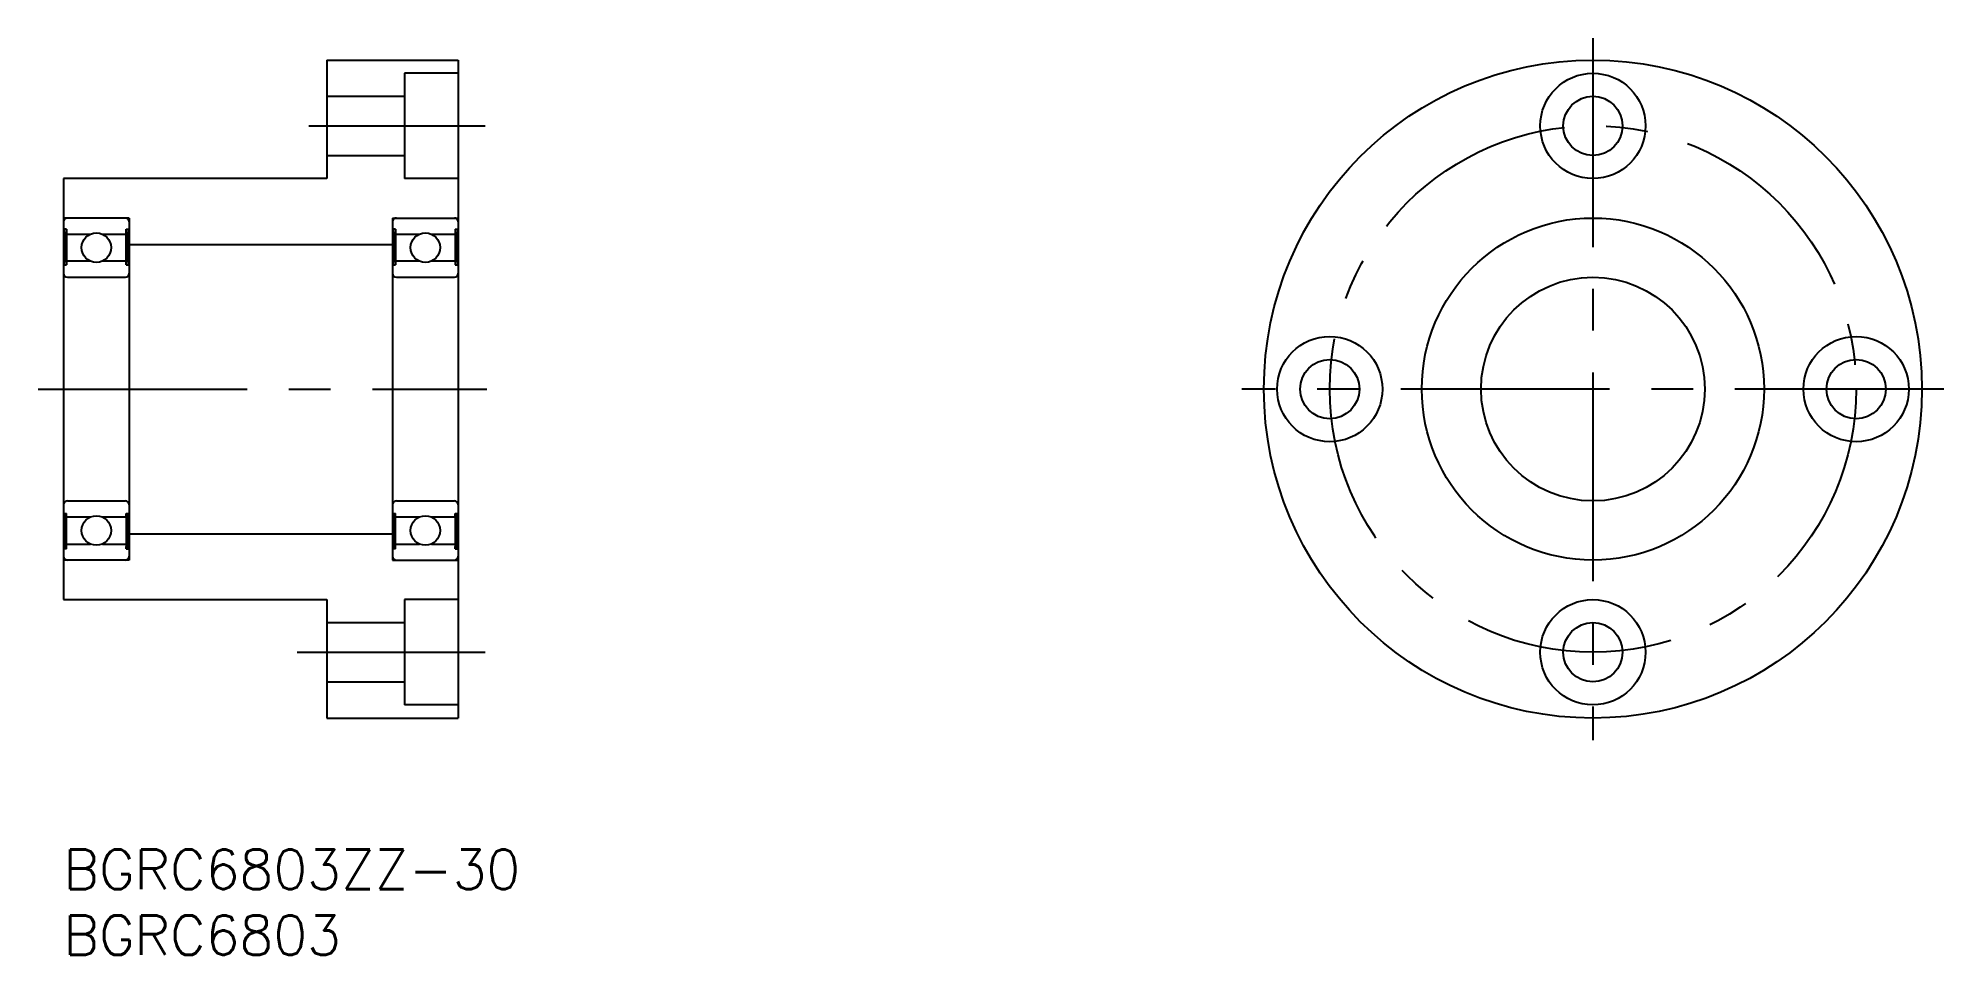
# Model space of a CAD drawing. Extents: x -2 to 143, y -8 to 62.
import ezdxf

# ---------------------------------------------------------------- set-up
doc = ezdxf.new("R2010")
doc.units = 0
doc.header["$LTSCALE"] = 0.5
doc.linetypes.add('CENTER', pattern=[50.8, 31.75, -6.35, 6.35, -6.35])
for name, color, linetype in [('MSM_CENTER', 1, 'CENTER'), ('MSM_CONTINUOUS', 7, 'CONTINUOUS'), ('MSM_NARROW', 5, 'CONTINUOUS'), ('MSM_PART_NUMBER', 7, 'CONTINUOUS')]:
    doc.layers.add(name, color=color, linetype=linetype)
doc.styles.get("Standard").update_dxf_attribs({"font": 'txt.shx', "height": 3, "bigfont": 'bigfont.shx'})

# ---------------------------------------------------------------- blocks, each defined once
blk = doc.blocks.new('*U10')
at = {"layer": 'MSM_PART_NUMBER'}
blk.add_text('BGRC6803ZZ-30', height=3, dxfattribs=at).set_placement((0, -3))
blk = doc.blocks.new('*U11')
at = {"layer": 'MSM_PART_NUMBER'}
blk.add_text('BGRC6803', height=3, dxfattribs=at).set_placement((0, -8))

msp = doc.modelspace()

# ---------------------------------------------------------------- linework, layer by layer
at = {"layer": 'MSM_CENTER'}
for p, q in [((116.22, 61.67), (116.22, 8.33)), ((18.65, 55), (32.03, 55)), ((-1.93, 35), (32.18, 35)), ((142.89, 35), (89.54, 35)), ((17.75, 15), (32.03, 15))]:
    msp.add_line(p, q, dxfattribs=at)
msp.add_circle((116.22, 35), 20, dxfattribs=at)
at = {"layer": 'MSM_CONTINUOUS'}
for p, q in [((20, 60), (30, 60)), ((20, 60), (20, 51)), ((30, 60), (30, 10)), ((25.9, 59), (25.9, 51)), ((30, 59), (25.9, 59)), ((20, 57.25), (25.9, 57.25)), ((20, 52.75), (25.9, 52.75)), ((0, 51), (0, 19)), ((20, 51), (0, 51)), ((30, 51), (25.9, 51)), ((5, 48), (0, 48)), ((5, 48), (5, 22)), ((25, 48), (25, 22)), ((25, 48), (30, 48)), ((0.23, 47.15), (0, 47.15)), ((0.06, 44.45), (0.06, 47.15)), ((0.23, 47.15), (0.23, 44.45)), ((0.23, 46.77), (2.04, 46.77)), ((2.96, 46.77), (4.77, 46.77)), ((4.77, 44.45), (4.77, 47.15)), ((4.77, 47.15), (5, 47.15)), ((4.94, 47.15), (4.94, 44.45)), ((25.23, 47.15), (25, 47.15)), ((25.06, 44.45), (25.06, 47.15)), ((25.23, 47.15), (25.23, 44.45)), ((25.23, 46.77), (27.04, 46.77)), ((27.96, 46.77), (29.77, 46.77)), ((29.77, 47.15), (29.77, 44.45)), ((29.77, 47.15), (30, 47.15)), ((29.94, 47.15), (29.94, 44.45)), ((5, 46), (25, 46)), ((0, 44.45), (0.23, 44.45)), ((2.04, 44.72), (0.23, 44.72)), ((0.3, 43.5), (4.7, 43.5)), ((4.77, 44.72), (2.96, 44.72)), ((4.77, 44.45), (5, 44.45)), ((25, 44.45), (25.23, 44.45)), ((27.04, 44.72), (25.23, 44.72)), ((25.3, 43.5), (29.7, 43.5)), ((29.77, 44.72), (27.96, 44.72)), ((29.77, 44.45), (30, 44.45)), ((0.3, 26.5), (4.7, 26.5)), ((25.3, 26.5), (29.7, 26.5)), ((0, 25.55), (0.23, 25.55)), ((0.06, 25.55), (0.06, 22.85)), ((0.23, 22.85), (0.23, 25.55)), ((2.04, 25.27), (0.23, 25.27)), ((4.77, 25.27), (2.96, 25.27)), ((4.77, 25.55), (4.77, 22.85)), ((4.77, 25.55), (5, 25.55)), ((4.94, 22.85), (4.94, 25.55)), ((25, 25.55), (25.23, 25.55)), ((25.06, 25.55), (25.06, 22.85)), ((25.23, 22.85), (25.23, 25.55)), ((27.04, 25.27), (25.23, 25.27)), ((29.77, 25.27), (27.96, 25.27)), ((29.77, 25.55), (29.77, 22.85)), ((29.77, 25.55), (30, 25.55)), ((29.94, 22.85), (29.94, 25.55)), ((0.23, 23.22), (2.04, 23.22)), ((2.96, 23.22), (4.77, 23.22)), ((5, 24), (25, 24)), ((25.23, 23.22), (27.04, 23.22)), ((27.96, 23.22), (29.77, 23.22)), ((0.23, 22.85), (0, 22.85)), ((5, 22), (0, 22)), ((4.77, 22.85), (5, 22.85)), ((25.23, 22.85), (25, 22.85)), ((25, 22), (30, 22)), ((29.77, 22.85), (30, 22.85)), ((0, 19), (20, 19)), ((20, 19), (20, 10)), ((25.9, 19), (25.9, 11)), ((30, 19), (25.9, 19)), ((20, 17.25), (25.9, 17.25)), ((20, 12.75), (25.9, 12.75)), ((30, 11), (25.9, 11)), ((20, 10), (30, 10))]:
    msp.add_line(p, q, dxfattribs=at)
for centre, radius in [((116.22, 35), 25), ((116.22, 55), 4), ((116.22, 55), 2.25), ((116.22, 35), 13), ((2.5, 45.75), 1.12), ((27.5, 45.75), 1.12), ((116.22, 35), 8.5), ((96.22, 35), 4), ((136.22, 35), 4), ((96.22, 35), 2.25), ((136.22, 35), 2.25), ((2.5, 24.25), 1.12), ((27.5, 24.25), 1.12), ((116.22, 15), 4), ((116.22, 15), 2.25)]:
    msp.add_circle(centre, radius, dxfattribs=at)
for centre, start, end in [((0.3, 47.7), 90, 180), ((4.7, 47.7), 0, 90), ((25.3, 47.7), 90, 180), ((29.7, 47.7), 0, 90), ((0.3, 43.8), 180, 270), ((4.7, 43.8), 270, 0), ((25.3, 43.8), 180, 270), ((29.7, 43.8), 270, 0), ((0.3, 26.2), 90, 180), ((4.7, 26.2), 0, 90), ((25.3, 26.2), 90, 180), ((29.7, 26.2), 0, 90), ((0.3, 22.3), 180, 270), ((4.7, 22.3), 270, 0), ((25.3, 22.3), 180, 270), ((29.7, 22.3), 270, 0)]:
    msp.add_arc(centre, 0.3, start, end, dxfattribs=at)
at = {"layer": 'MSM_NARROW'}
for p, q in [((0.06, 47.15), (0.23, 44.45)), ((0.23, 47.15), (0.06, 44.45)), ((4.77, 47.15), (4.94, 44.45)), ((4.94, 47.15), (4.77, 44.45)), ((25.06, 47.15), (25.23, 44.45)), ((25.23, 47.15), (25.06, 44.45)), ((29.77, 47.15), (29.94, 44.45)), ((29.94, 47.15), (29.77, 44.45)), ((0.06, 22.85), (0.23, 25.55)), ((0.23, 22.85), (0.06, 25.55)), ((4.77, 22.85), (4.94, 25.55)), ((4.94, 22.85), (4.77, 25.55)), ((25.06, 22.85), (25.23, 25.55)), ((25.23, 22.85), (25.06, 25.55)), ((29.77, 22.85), (29.94, 25.55)), ((29.94, 22.85), (29.77, 25.55))]:
    msp.add_line(p, q, dxfattribs=at)

# ---------------------------------------------------------------- block references
at = {"layer": 'MSM_CONTINUOUS'}
for name in ['*U10', '*U11']:
    msp.add_blockref(name, (0, 0), dxfattribs=at)

doc.saveas('drawing.dxf')
